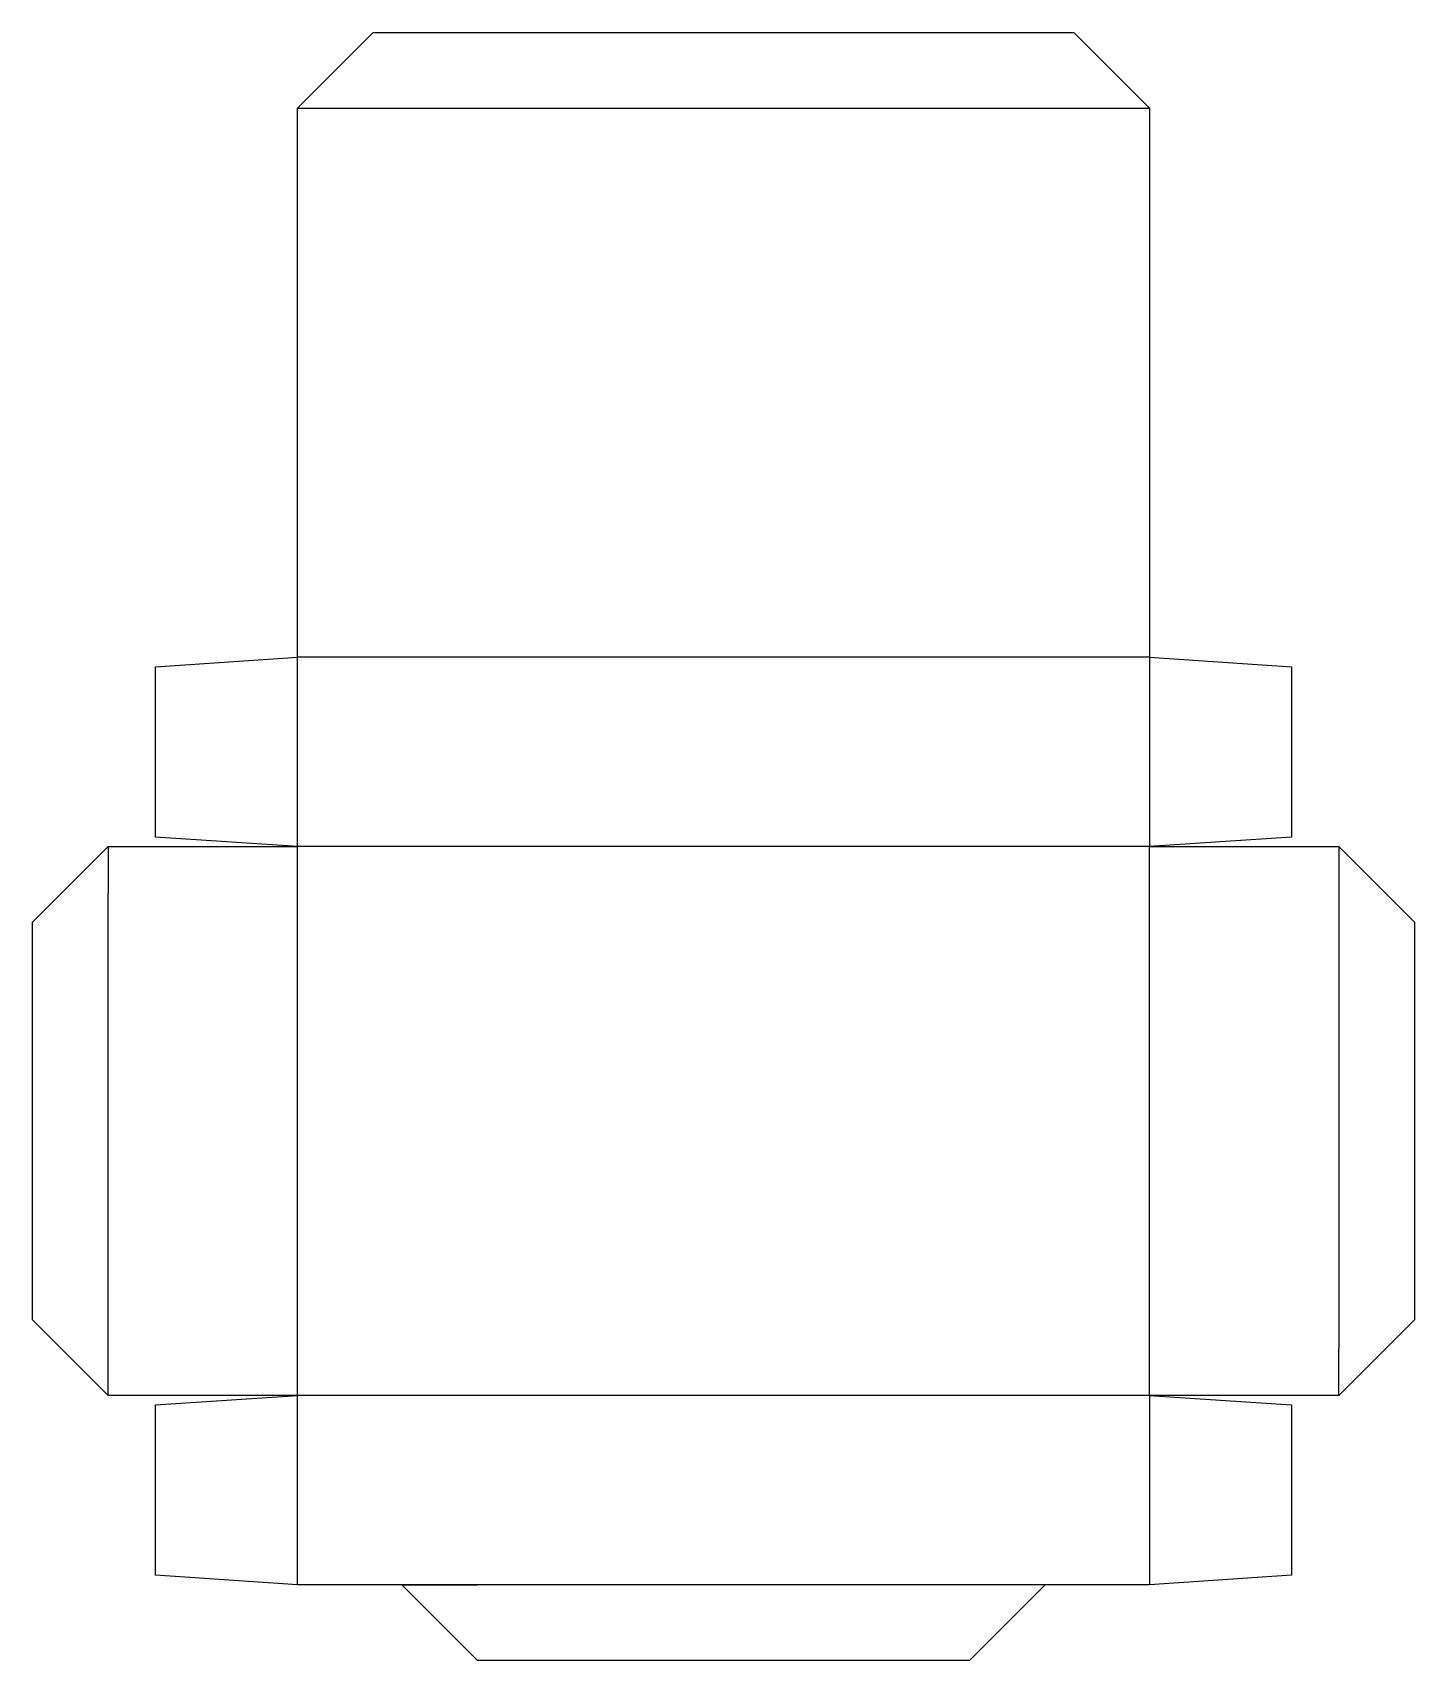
# Model space of a CAD drawing. Extents: x 17 to 163, y 123 to 295.
import ezdxf

# ---------------------------------------------------------------- set-up
doc = ezdxf.new("R2010")
doc.units = 0

msp = doc.modelspace()

# ---------------------------------------------------------------- linework, layer by layer
at = {"color": 0}
for p, q in [((45, 287), (53, 295)), ((53, 295), (127, 295)), ((127, 295), (135, 287)), ((45, 229), (45, 287)), ((60, 287), (120, 287)), ((135, 287), (135, 229)), ((30, 228), (45, 229)), ((135, 229), (150, 228)), ((30, 210), (30, 228)), ((150, 228), (150, 210)), ((45, 209), (30, 210)), ((150, 210), (135, 209)), ((17, 201), (25, 209)), ((25, 209), (25, 204)), ((25, 209), (45, 209)), ((135, 209), (155, 209)), ((155, 209), (155, 204)), ((155, 209), (163, 201)), ((17, 159), (17, 201)), ((163, 201), (163, 159)), ((25, 151), (17, 159)), ((163, 159), (155, 151)), ((25, 151), (25, 156)), ((155, 151), (155, 156)), ((45, 151), (25, 151)), ((30, 150), (45, 151)), ((30, 132), (30, 150)), ((155, 151), (135, 151)), ((135, 151), (150, 150)), ((150, 150), (150, 132)), ((45, 131), (30, 132)), ((56, 131), (45, 131)), ((64, 123), (56, 131)), ((56, 131), (64, 131)), ((124, 131), (116, 131)), ((124, 131), (116, 123)), ((135, 131), (124, 131)), ((150, 132), (135, 131)), ((116, 123), (64, 123))]:
    msp.add_line(p, q, dxfattribs=at)
at = {"color": 1}
for p, q in [((45, 287), (60, 287)), ((120, 287), (135, 287)), ((135, 229), (45, 229)), ((45, 209), (45, 229)), ((135, 229), (135, 209)), ((135, 209), (45, 209)), ((45, 151), (45, 209)), ((135, 151), (135, 209)), ((25, 156), (25, 204)), ((155, 204), (155, 156)), ((135, 151), (45, 151)), ((45, 131), (45, 151)), ((135, 151), (135, 131)), ((116, 131), (56, 131))]:
    msp.add_line(p, q, dxfattribs=at)

doc.saveas('drawing.dxf')
